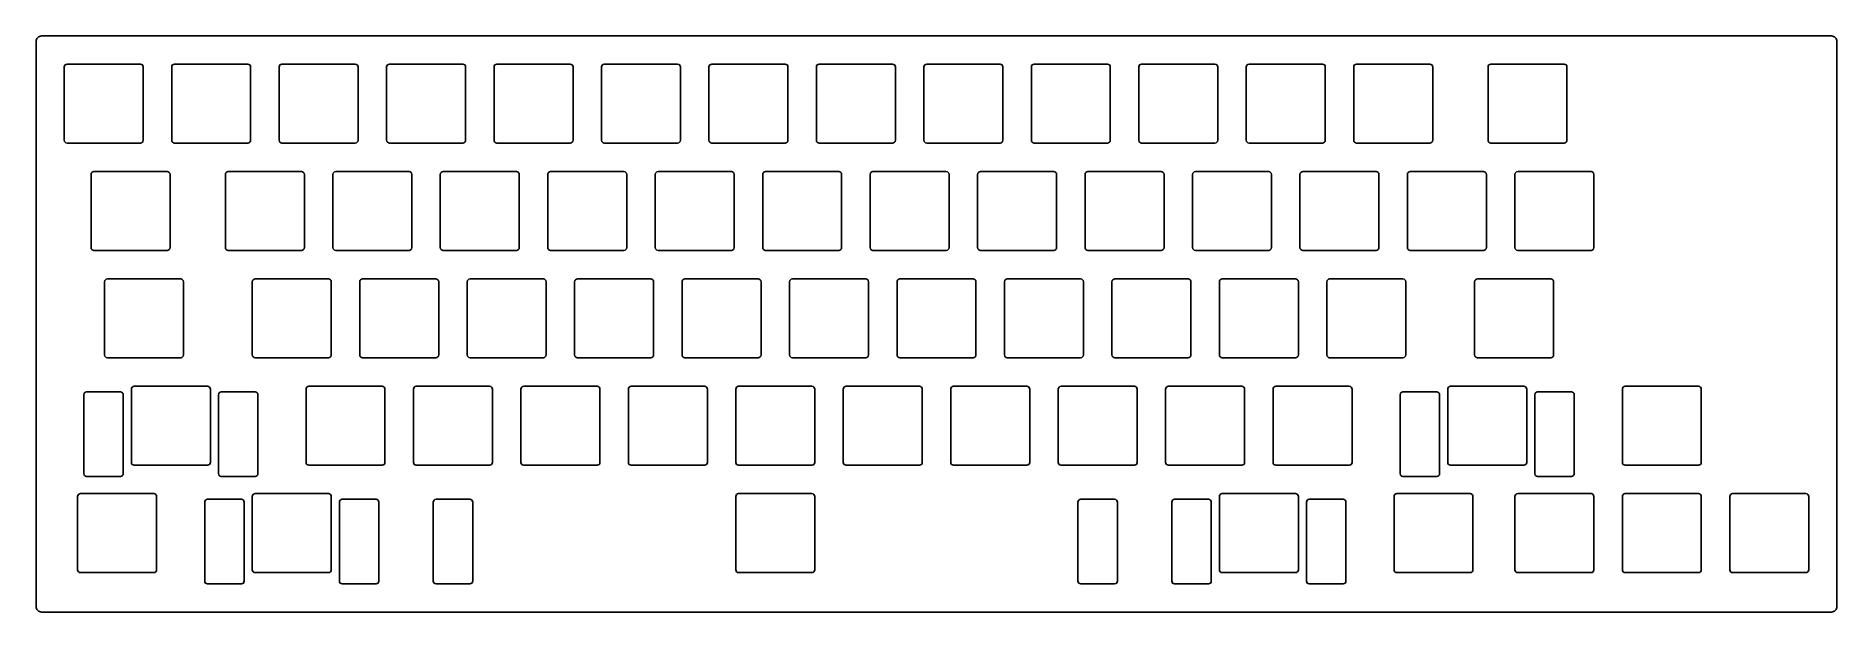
# Model space of a CAD drawing. Header units: millimetres. Extents: x -12 to 307, y -90 to 12.
import ezdxf

# ---------------------------------------------------------------- set-up
doc = ezdxf.new("R2010")
doc.units = ezdxf.units.MM

msp = doc.modelspace()

# ---------------------------------------------------------------- linework, layer by layer
at = {"linetype": 'CONTINUOUS'}
for points in [[(-7, -6.5, 0.4142136), (-6.5, -7), (6.5, -7, 0.4142136), (7, -6.5), (7, 6.5, 0.4142136), (6.5, 7), (-6.5, 7, 0.4142136), (-7, 6.5)], [(12.05, -6.5, 0.4142136), (12.55, -7), (25.55, -7, 0.4142136), (26.05, -6.5), (26.05, 6.5, 0.4142136), (25.55, 7), (12.55, 7, 0.4142136), (12.05, 6.5)], [(31.1, -6.5, 0.4142136), (31.6, -7), (44.6, -7, 0.4142136), (45.1, -6.5), (45.1, 6.5, 0.4142136), (44.6, 7), (31.6, 7, 0.4142136), (31.1, 6.5)], [(50.15, -6.5, 0.4142136), (50.65, -7), (63.65, -7, 0.4142136), (64.15, -6.5), (64.15, 6.5, 0.4142136), (63.65, 7), (50.65, 7, 0.4142136), (50.15, 6.5)], [(69.2, -6.5, 0.4142136), (69.7, -7), (82.7, -7, 0.4142136), (83.2, -6.5), (83.2, 6.5, 0.4142136), (82.7, 7), (69.7, 7, 0.4142136), (69.2, 6.5)], [(88.25, -6.5, 0.4142136), (88.75, -7), (101.75, -7, 0.4142136), (102.25, -6.5), (102.25, 6.5, 0.4142136), (101.75, 7), (88.75, 7, 0.4142136), (88.25, 6.5)], [(107.3, -6.5, 0.4142136), (107.8, -7), (120.8, -7, 0.4142136), (121.3, -6.5), (121.3, 6.5, 0.4142136), (120.8, 7), (107.8, 7, 0.4142136), (107.3, 6.5)], [(126.35, -6.5, 0.4142136), (126.85, -7), (139.85, -7, 0.4142136), (140.35, -6.5), (140.35, 6.5, 0.4142136), (139.85, 7), (126.85, 7, 0.4142136), (126.35, 6.5)], [(145.4, -6.5, 0.4142136), (145.9, -7), (158.9, -7, 0.4142136), (159.4, -6.5), (159.4, 6.5, 0.4142136), (158.9, 7), (145.9, 7, 0.4142136), (145.4, 6.5)], [(164.45, -6.5, 0.4142136), (164.95, -7), (177.95, -7, 0.4142136), (178.45, -6.5), (178.45, 6.5, 0.4142136), (177.95, 7), (164.95, 7, 0.4142136), (164.45, 6.5)], [(183.5, -6.5, 0.4142136), (184, -7), (197, -7, 0.4142136), (197.5, -6.5), (197.5, 6.5, 0.4142136), (197, 7), (184, 7, 0.4142136), (183.5, 6.5)], [(202.55, -6.5, 0.4142136), (203.05, -7), (216.05, -7, 0.4142136), (216.55, -6.5), (216.55, 6.5, 0.4142136), (216.05, 7), (203.05, 7, 0.4142136), (202.55, 6.5)], [(221.6, -6.5, 0.4142136), (222.1, -7), (235.1, -7, 0.4142136), (235.6, -6.5), (235.6, 6.5, 0.4142136), (235.1, 7), (222.1, 7, 0.4142136), (221.6, 6.5)], [(245.4125, -6.5, 0.4142136), (245.9125, -7), (258.9125, -7, 0.4142136), (259.4125, -6.5), (259.4125, 6.5, 0.4142136), (258.9125, 7), (245.9125, 7, 0.4142136), (245.4125, 6.5)], [(-2.2375, -25.55, 0.4142136), (-1.7375, -26.05), (11.2625, -26.05, 0.4142136), (11.7625, -25.55), (11.7625, -12.55, 0.4142136), (11.2625, -12.05), (-1.7375, -12.05, 0.4142136), (-2.2375, -12.55)], [(21.575, -25.55, 0.4142136), (22.075, -26.05), (35.075, -26.05, 0.4142136), (35.575, -25.55), (35.575, -12.55, 0.4142136), (35.075, -12.05), (22.075, -12.05, 0.4142136), (21.575, -12.55)], [(40.625, -25.55, 0.4142136), (41.125, -26.05), (54.125, -26.05, 0.4142136), (54.625, -25.55), (54.625, -12.55, 0.4142136), (54.125, -12.05), (41.125, -12.05, 0.4142136), (40.625, -12.55)], [(59.675, -25.55, 0.4142136), (60.175, -26.05), (73.175, -26.05, 0.4142136), (73.675, -25.55), (73.675, -12.55, 0.4142136), (73.175, -12.05), (60.175, -12.05, 0.4142136), (59.675, -12.55)], [(78.725, -25.55, 0.4142136), (79.225, -26.05), (92.225, -26.05, 0.4142136), (92.725, -25.55), (92.725, -12.55, 0.4142136), (92.225, -12.05), (79.225, -12.05, 0.4142136), (78.725, -12.55)], [(97.775, -25.55, 0.4142136), (98.275, -26.05), (111.275, -26.05, 0.4142136), (111.775, -25.55), (111.775, -12.55, 0.4142136), (111.275, -12.05), (98.275, -12.05, 0.4142136), (97.775, -12.55)], [(116.825, -25.55, 0.4142136), (117.325, -26.05), (130.325, -26.05, 0.4142136), (130.825, -25.55), (130.825, -12.55, 0.4142136), (130.325, -12.05), (117.325, -12.05, 0.4142136), (116.825, -12.55)], [(135.875, -25.55, 0.4142136), (136.375, -26.05), (149.375, -26.05, 0.4142136), (149.875, -25.55), (149.875, -12.55, 0.4142136), (149.375, -12.05), (136.375, -12.05, 0.4142136), (135.875, -12.55)], [(154.925, -25.55, 0.4142136), (155.425, -26.05), (168.425, -26.05, 0.4142136), (168.925, -25.55), (168.925, -12.55, 0.4142136), (168.425, -12.05), (155.425, -12.05, 0.4142136), (154.925, -12.55)], [(173.975, -25.55, 0.4142136), (174.475, -26.05), (187.475, -26.05, 0.4142136), (187.975, -25.55), (187.975, -12.55, 0.4142136), (187.475, -12.05), (174.475, -12.05, 0.4142136), (173.975, -12.55)], [(193.025, -25.55, 0.4142136), (193.525, -26.05), (206.525, -26.05, 0.4142136), (207.025, -25.55), (207.025, -12.55, 0.4142136), (206.525, -12.05), (193.525, -12.05, 0.4142136), (193.025, -12.55)], [(212.075, -25.55, 0.4142136), (212.575, -26.05), (225.575, -26.05, 0.4142136), (226.075, -25.55), (226.075, -12.55, 0.4142136), (225.575, -12.05), (212.575, -12.05, 0.4142136), (212.075, -12.55)], [(231.125, -25.55, 0.4142136), (231.625, -26.05), (244.625, -26.05, 0.4142136), (245.125, -25.55), (245.125, -12.55, 0.4142136), (244.625, -12.05), (231.625, -12.05, 0.4142136), (231.125, -12.55)], [(250.175, -25.55, 0.4142136), (250.675, -26.05), (263.675, -26.05, 0.4142136), (264.175, -25.55), (264.175, -12.55, 0.4142136), (263.675, -12.05), (250.675, -12.05, 0.4142136), (250.175, -12.55)], [(0.14375, -44.6, 0.4142136), (0.64375, -45.1), (13.64375, -45.1, 0.4142136), (14.14375, -44.6), (14.14375, -31.6, 0.4142136), (13.64375, -31.1), (0.64375, -31.1, 0.4142136), (0.14375, -31.6)], [(26.3375, -44.6, 0.4142136), (26.8375, -45.1), (39.8375, -45.1, 0.4142136), (40.3375, -44.6), (40.3375, -31.6, 0.4142136), (39.8375, -31.1), (26.8375, -31.1, 0.4142136), (26.3375, -31.6)], [(45.3875, -44.6, 0.4142136), (45.8875, -45.1), (58.8875, -45.1, 0.4142136), (59.3875, -44.6), (59.3875, -31.6, 0.4142136), (58.8875, -31.1), (45.8875, -31.1, 0.4142136), (45.3875, -31.6)], [(64.4375, -44.6, 0.4142136), (64.9375, -45.1), (77.9375, -45.1, 0.4142136), (78.4375, -44.6), (78.4375, -31.6, 0.4142136), (77.9375, -31.1), (64.9375, -31.1, 0.4142136), (64.4375, -31.6)], [(83.4875, -44.6, 0.4142136), (83.9875, -45.1), (96.9875, -45.1, 0.4142136), (97.4875, -44.6), (97.4875, -31.6, 0.4142136), (96.9875, -31.1), (83.9875, -31.1, 0.4142136), (83.4875, -31.6)], [(102.5375, -44.6, 0.4142136), (103.0375, -45.1), (116.0375, -45.1, 0.4142136), (116.5375, -44.6), (116.5375, -31.6, 0.4142136), (116.0375, -31.1), (103.0375, -31.1, 0.4142136), (102.5375, -31.6)], [(121.5875, -44.6, 0.4142136), (122.0875, -45.1), (135.0875, -45.1, 0.4142136), (135.5875, -44.6), (135.5875, -31.6, 0.4142136), (135.0875, -31.1), (122.0875, -31.1, 0.4142136), (121.5875, -31.6)], [(140.6375, -44.6, 0.4142136), (141.1375, -45.1), (154.1375, -45.1, 0.4142136), (154.6375, -44.6), (154.6375, -31.6, 0.4142136), (154.1375, -31.1), (141.1375, -31.1, 0.4142136), (140.6375, -31.6)], [(159.6875, -44.6, 0.4142136), (160.1875, -45.1), (173.1875, -45.1, 0.4142136), (173.6875, -44.6), (173.6875, -31.6, 0.4142136), (173.1875, -31.1), (160.1875, -31.1, 0.4142136), (159.6875, -31.6)], [(178.7375, -44.6, 0.4142136), (179.2375, -45.1), (192.2375, -45.1, 0.4142136), (192.7375, -44.6), (192.7375, -31.6, 0.4142136), (192.2375, -31.1), (179.2375, -31.1, 0.4142136), (178.7375, -31.6)], [(197.7875, -44.6, 0.4142136), (198.2875, -45.1), (211.2875, -45.1, 0.4142136), (211.7875, -44.6), (211.7875, -31.6, 0.4142136), (211.2875, -31.1), (198.2875, -31.1, 0.4142136), (197.7875, -31.6)], [(216.8375, -44.6, 0.4142136), (217.3375, -45.1), (230.3375, -45.1, 0.4142136), (230.8375, -44.6), (230.8375, -31.6, 0.4142136), (230.3375, -31.1), (217.3375, -31.1, 0.4142136), (216.8375, -31.6)], [(243.03125, -44.6, 0.4142136), (243.53125, -45.1), (256.53125, -45.1, 0.4142136), (257.03125, -44.6), (257.03125, -31.6, 0.4142136), (256.53125, -31.1), (243.53125, -31.1, 0.4142136), (243.03125, -31.6)], [(4.90625, -63.65, 0.4142136), (5.40625, -64.15), (18.40625, -64.15, 0.4142136), (18.90625, -63.65), (18.90625, -50.65, 0.4142136), (18.40625, -50.15), (5.40625, -50.15, 0.4142136), (4.90625, -50.65)], [(35.8625, -63.65, 0.4142136), (36.3625, -64.15), (49.3625, -64.15, 0.4142136), (49.8625, -63.65), (49.8625, -50.65, 0.4142136), (49.3625, -50.15), (36.3625, -50.15, 0.4142136), (35.8625, -50.65)], [(54.9125, -63.65, 0.4142136), (55.4125, -64.15), (68.4125, -64.15, 0.4142136), (68.9125, -63.65), (68.9125, -50.65, 0.4142136), (68.4125, -50.15), (55.4125, -50.15, 0.4142136), (54.9125, -50.65)], [(73.9625, -63.65, 0.4142136), (74.4625, -64.15), (87.4625, -64.15, 0.4142136), (87.9625, -63.65), (87.9625, -50.65, 0.4142136), (87.4625, -50.15), (74.4625, -50.15, 0.4142136), (73.9625, -50.65)], [(93.0125, -63.65, 0.4142136), (93.5125, -64.15), (106.5125, -64.15, 0.4142136), (107.0125, -63.65), (107.0125, -50.65, 0.4142136), (106.5125, -50.15), (93.5125, -50.15, 0.4142136), (93.0125, -50.65)], [(112.0625, -63.65, 0.4142136), (112.5625, -64.15), (125.5625, -64.15, 0.4142136), (126.0625, -63.65), (126.0625, -50.65, 0.4142136), (125.5625, -50.15), (112.5625, -50.15, 0.4142136), (112.0625, -50.65)], [(131.1125, -63.65, 0.4142136), (131.6125, -64.15), (144.6125, -64.15, 0.4142136), (145.1125, -63.65), (145.1125, -50.65, 0.4142136), (144.6125, -50.15), (131.6125, -50.15, 0.4142136), (131.1125, -50.65)], [(150.1625, -63.65, 0.4142136), (150.6625, -64.15), (163.6625, -64.15, 0.4142136), (164.1625, -63.65), (164.1625, -50.65, 0.4142136), (163.6625, -50.15), (150.6625, -50.15, 0.4142136), (150.1625, -50.65)], [(169.2125, -63.65, 0.4142136), (169.7125, -64.15), (182.7125, -64.15, 0.4142136), (183.2125, -63.65), (183.2125, -50.65, 0.4142136), (182.7125, -50.15), (169.7125, -50.15, 0.4142136), (169.2125, -50.65)], [(188.2625, -63.65, 0.4142136), (188.7625, -64.15), (201.7625, -64.15, 0.4142136), (202.2625, -63.65), (202.2625, -50.65, 0.4142136), (201.7625, -50.15), (188.7625, -50.15, 0.4142136), (188.2625, -50.65)], [(207.3125, -63.65, 0.4142136), (207.8125, -64.15), (220.8125, -64.15, 0.4142136), (221.3125, -63.65), (221.3125, -50.65, 0.4142136), (220.8125, -50.15), (207.8125, -50.15, 0.4142136), (207.3125, -50.65)], [(238.26875, -63.65, 0.4142136), (238.76875, -64.15), (251.76875, -64.15, 0.4142136), (252.26875, -63.65), (252.26875, -50.65, 0.4142136), (251.76875, -50.15), (238.76875, -50.15, 0.4142136), (238.26875, -50.65)], [(269.225, -63.65, 0.4142136), (269.725, -64.15), (282.725, -64.15, 0.4142136), (283.225, -63.65), (283.225, -50.65, 0.4142136), (282.725, -50.15), (269.725, -50.15, 0.4142136), (269.225, -50.65)], [(-3.53175, -65.65, 0.4142136), (-3.03175, -66.15), (2.96825, -66.15, 0.4142136), (3.46825, -65.65), (3.46825, -51.65, 0.4142136), (2.96825, -51.15), (-3.03175, -51.15, 0.4142136), (-3.53175, -51.65)], [(20.34425, -65.65, 0.4142136), (20.84425, -66.15), (26.84425, -66.15, 0.4142136), (27.34425, -65.65), (27.34425, -51.65, 0.4142136), (26.84425, -51.15), (20.84425, -51.15, 0.4142136), (20.34425, -51.65)], [(229.83075, -65.65, 0.4142136), (230.33075, -66.15), (236.33075, -66.15, 0.4142136), (236.83075, -65.65), (236.83075, -51.65, 0.4142136), (236.33075, -51.15), (230.33075, -51.15, 0.4142136), (229.83075, -51.65)], [(253.70675, -65.65, 0.4142136), (254.20675, -66.15), (260.20675, -66.15, 0.4142136), (260.70675, -65.65), (260.70675, -51.65, 0.4142136), (260.20675, -51.15), (254.20675, -51.15, 0.4142136), (253.70675, -51.65)], [(-4.61875, -82.7, 0.4142136), (-4.11875, -83.2), (8.88125, -83.2, 0.4142136), (9.38125, -82.7), (9.38125, -69.7, 0.4142136), (8.88125, -69.2), (-4.11875, -69.2, 0.4142136), (-4.61875, -69.7)], [(17.8995, -84.7, 0.4142136), (18.3995, -85.2), (24.3995, -85.2, 0.4142136), (24.8995, -84.7), (24.8995, -70.7, 0.4142136), (24.3995, -70.2), (18.3995, -70.2, 0.4142136), (17.8995, -70.7)], [(26.3375, -82.7, 0.4142136), (26.8375, -83.2), (39.8375, -83.2, 0.4142136), (40.3375, -82.7), (40.3375, -69.7, 0.4142136), (39.8375, -69.2), (26.8375, -69.2, 0.4142136), (26.3375, -69.7)], [(41.7755, -84.7, 0.4142136), (42.2755, -85.2), (48.2755, -85.2, 0.4142136), (48.7755, -84.7), (48.7755, -70.7, 0.4142136), (48.2755, -70.2), (42.2755, -70.2, 0.4142136), (41.7755, -70.7)], [(58.4125, -84.7, 0.4142136), (58.9125, -85.2), (64.9125, -85.2, 0.4142136), (65.4125, -84.7), (65.4125, -70.7, 0.4142136), (64.9125, -70.2), (58.9125, -70.2, 0.4142136), (58.4125, -70.7)], [(112.0625, -82.7, 0.4142136), (112.5625, -83.2), (125.5625, -83.2, 0.4142136), (126.0625, -82.7), (126.0625, -69.7, 0.4142136), (125.5625, -69.2), (112.5625, -69.2, 0.4142136), (112.0625, -69.7)], [(172.7125, -84.7, 0.4142136), (173.2125, -85.2), (179.2125, -85.2, 0.4142136), (179.7125, -84.7), (179.7125, -70.7, 0.4142136), (179.2125, -70.2), (173.2125, -70.2, 0.4142136), (172.7125, -70.7)], [(189.3495, -84.7, 0.4142136), (189.8495, -85.2), (195.8495, -85.2, 0.4142136), (196.3495, -84.7), (196.3495, -70.7, 0.4142136), (195.8495, -70.2), (189.8495, -70.2, 0.4142136), (189.3495, -70.7)], [(197.7875, -82.7, 0.4142136), (198.2875, -83.2), (211.2875, -83.2, 0.4142136), (211.7875, -82.7), (211.7875, -69.7, 0.4142136), (211.2875, -69.2), (198.2875, -69.2, 0.4142136), (197.7875, -69.7)], [(213.2255, -84.7, 0.4142136), (213.7255, -85.2), (219.7255, -85.2, 0.4142136), (220.2255, -84.7), (220.2255, -70.7, 0.4142136), (219.7255, -70.2), (213.7255, -70.2, 0.4142136), (213.2255, -70.7)], [(228.74375, -82.7, 0.4142136), (229.24375, -83.2), (242.24375, -83.2, 0.4142136), (242.74375, -82.7), (242.74375, -69.7, 0.4142136), (242.24375, -69.2), (229.24375, -69.2, 0.4142136), (228.74375, -69.7)], [(250.175, -82.7, 0.4142136), (250.675, -83.2), (263.675, -83.2, 0.4142136), (264.175, -82.7), (264.175, -69.7, 0.4142136), (263.675, -69.2), (250.675, -69.2, 0.4142136), (250.175, -69.7)], [(269.225, -82.7, 0.4142136), (269.725, -83.2), (282.725, -83.2, 0.4142136), (283.225, -82.7), (283.225, -69.7, 0.4142136), (282.725, -69.2), (269.725, -69.2, 0.4142136), (269.225, -69.7)], [(288.275, -82.7, 0.4142136), (288.775, -83.2), (301.775, -83.2, 0.4142136), (302.275, -82.7), (302.275, -69.7, 0.4142136), (301.775, -69.2), (288.775, -69.2, 0.4142136), (288.275, -69.7)]]:
    msp.add_lwpolyline(points, format="xyb", close=True, dxfattribs=at)
at = {"layer": 'outline', "linetype": 'CONTINUOUS'}
msp.add_lwpolyline([(-12, -89.2, 0.4142136), (-11, -90.2), (306.275, -90.2, 0.4142136), (307.275, -89.2), (307.275, 11, 0.4142136), (306.275, 12), (-11, 12, 0.4142136), (-12, 11)], format="xyb", close=True, dxfattribs=at)

doc.saveas('drawing.dxf')
